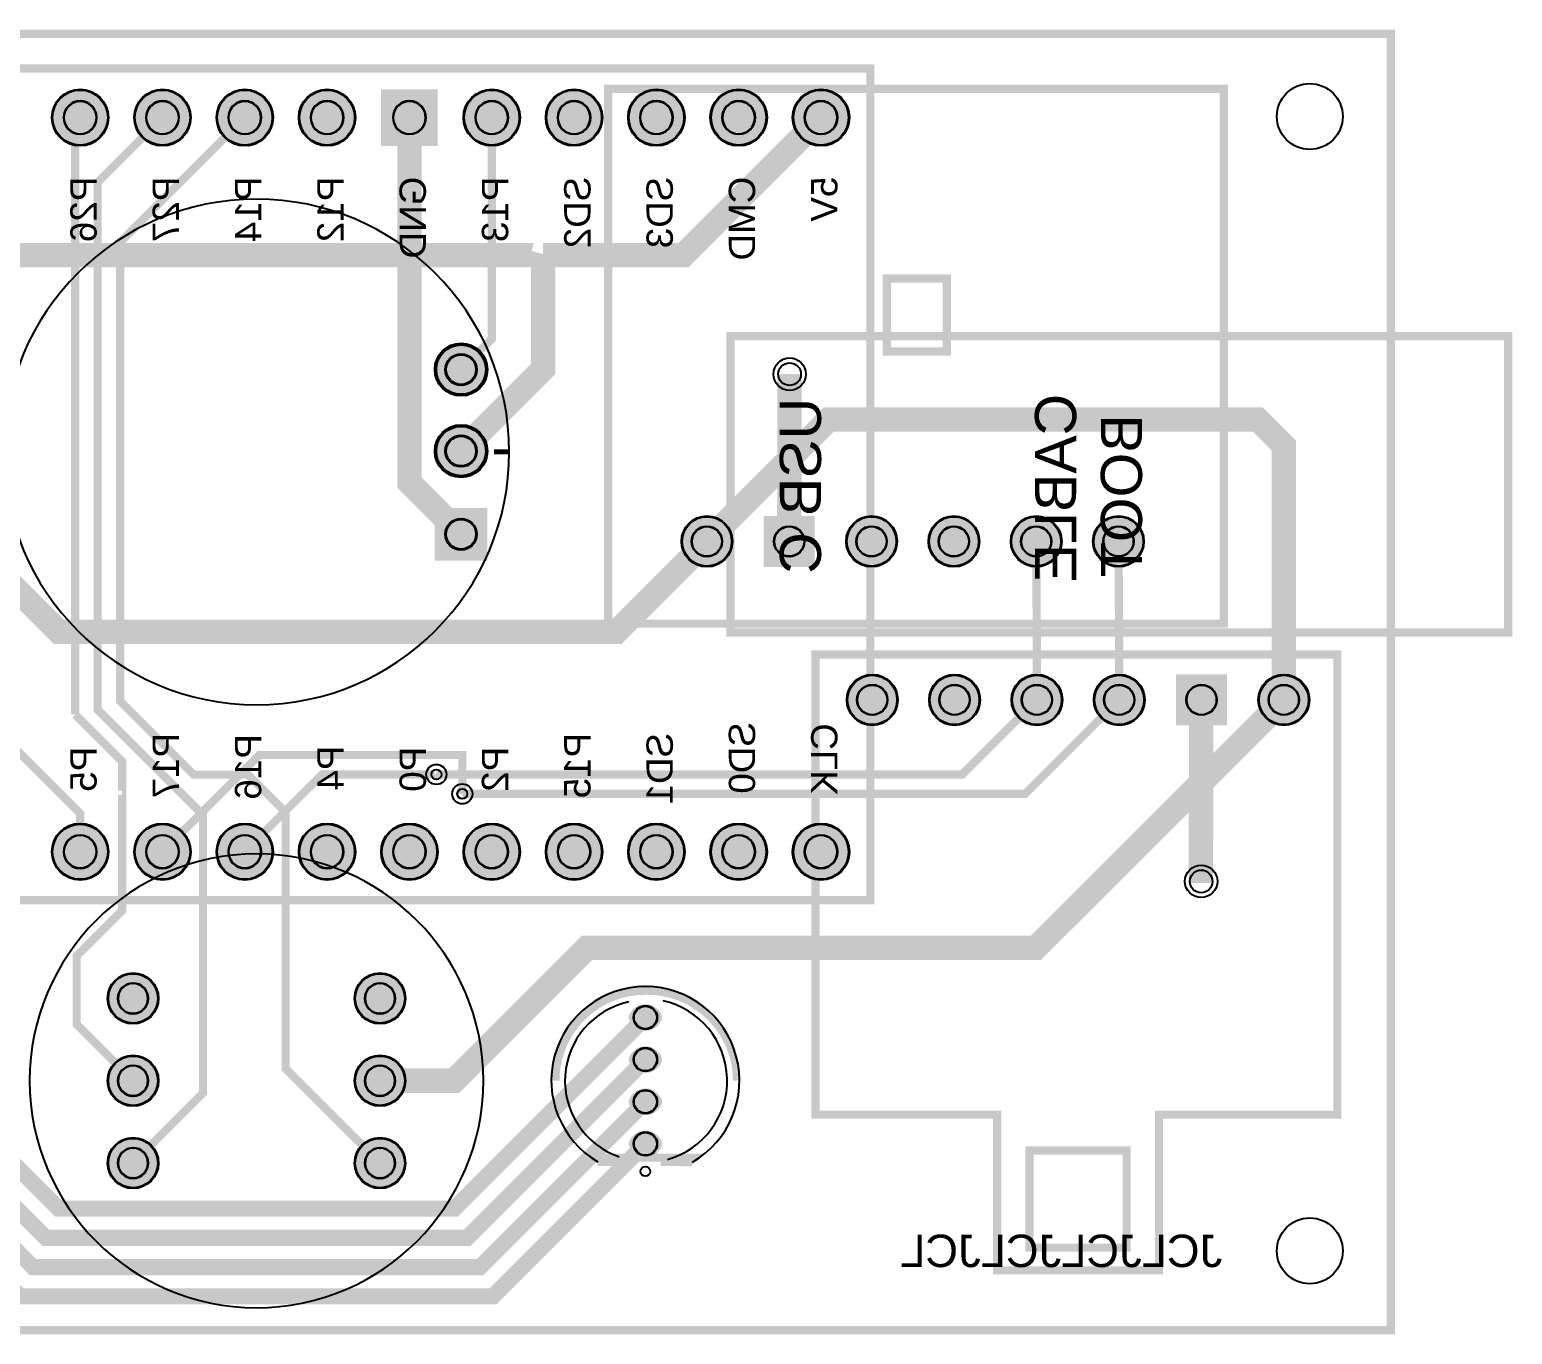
# Model space of a CAD drawing. Header units: millimetres. Extents: x -0.1 to 73.8, y -0.1 to 40.1.
# Drawn here: x 28 to 73.75, y -0.13 to 40.13 of the extents above; entities that cross this region are included whole.
import ezdxf

# ---------------------------------------------------------------- set-up
doc = ezdxf.new("R2010")
doc.units = ezdxf.units.MM
for name, color, linetype, true_color in [('BoardOutLine', 7, 'Continuous', 0xff00ff), ('BottomLayer', 7, 'Continuous', 0x0000ff), ('BottomSilkLayer', 7, 'Continuous', 0x66cc33), ('BottomSolderMaskLayer', 7, 'Continuous', 0xaa00ff), ('Document', 7, 'Continuous', 0xffffff), ('Hole', 7, 'Continuous', 0x222222), ('Multi-Layer', 7, 'Continuous', 0xc0c0c0), ('TopLayer', 7, 'Continuous', 0xff0000), ('TopSilkLayer', 7, 'Continuous', 0xffcc00), ('TopSolderMaskLayer', 7, 'Continuous', 0x800080)]:
    doc.layers.add(name, color=color, linetype=linetype, true_color=true_color)
doc.styles.get("Standard").update_dxf_attribs({"font": 'arial.ttf'})

msp = doc.modelspace()

# ---------------------------------------------------------------- hatches: boundary and pattern name
at = {"layer": 'BottomSolderMaskLayer'}
for points in [[(28.683, 37.416, 1), (30.434, 37.416, 1)], [(31.223, 37.416, 1), (32.974, 37.416, 1)], [(33.763, 37.416, 1), (35.514, 37.416, 1)], [(36.303, 37.416, 1), (38.054, 37.416, 1)], [(38.843, 36.54), (40.594, 36.54), (40.594, 38.291), (38.843, 38.291)], [(41.383, 37.416, 1), (43.134, 37.416, 1)], [(43.923, 37.416, 1), (45.674, 37.416, 1)], [(46.463, 37.416, 1), (48.213, 37.416, 1)], [(49.003, 37.416, 1), (50.753, 37.416, 1)], [(51.543, 37.416, 1), (53.293, 37.416, 1)], [(40.499, 29.64, 1), (42.125, 29.64, 1)], [(40.499, 27.125, 1), (42.125, 27.125, 1)], [(40.499, 23.747), (40.499, 25.373), (42.125, 25.373), (42.125, 23.747)], [(48.111, 24.34, 1), (49.686, 24.34, 1)], [(50.651, 23.553), (50.651, 25.127), (52.225, 25.127), (52.225, 23.553)], [(53.191, 24.34, 1), (54.766, 24.34, 1)], [(55.731, 24.34, 1), (57.306, 24.34, 1)], [(58.271, 24.34, 1), (59.846, 24.34, 1)], [(60.811, 24.34, 1), (62.386, 24.34, 1)], [(53.213, 19.45, 1), (54.787, 19.45, 1)], [(55.753, 19.45, 1), (57.327, 19.45, 1)], [(58.293, 19.45, 1), (59.867, 19.45, 1)], [(60.833, 19.45, 1), (62.407, 19.45, 1)], [(64.947, 18.663), (63.373, 18.663), (63.373, 20.237), (64.947, 20.237)], [(65.913, 19.45, 1), (67.487, 19.45, 1)], [(28.683, 14.765, 1), (30.434, 14.765, 1)], [(31.223, 14.765, 1), (32.974, 14.765, 1)], [(33.763, 14.765, 1), (35.514, 14.765, 1)], [(36.303, 14.765, 1), (38.054, 14.765, 1)], [(38.843, 14.765, 1), (40.594, 14.765, 1)], [(41.383, 14.765, 1), (43.134, 14.765, 1)], [(43.923, 14.765, 1), (45.674, 14.765, 1)], [(46.463, 14.765, 1), (48.213, 14.765, 1)], [(49.003, 14.765, 1), (50.753, 14.765, 1)], [(51.543, 14.765, 1), (53.293, 14.765, 1)], [(30.403, 10.24, 1), (31.977, 10.24, 1)], [(38.023, 10.24, 1), (39.597, 10.24, 1)], [(47.525, 9.65, -0.785398), (46.475, 9.65), (46.475, 9.65, -0.785398), (47.525, 9.65)], [(47.525, 8.35, -0.785398), (46.475, 8.35), (46.475, 8.35, -0.785398), (47.525, 8.35)], [(30.403, 7.7, 1), (31.977, 7.7, 1)], [(38.023, 7.7, 1), (39.597, 7.7, 1)], [(47.525, 7.05, -0.785398), (46.475, 7.05), (46.475, 7.05, -0.785398), (47.525, 7.05)], [(47.525, 5.75, -0.785398), (46.475, 5.75), (46.475, 5.75, -0.785398), (47.525, 5.75)], [(30.403, 5.16, 1), (31.977, 5.16, 1)], [(38.023, 5.16, 1), (39.597, 5.16, 1)]]:
    msp.add_hatch(color=256, dxfattribs=at).paths.add_polyline_path(points)
at = {"layer": 'Document'}
for points in [[(49.9, 7.7), (49.9, 7.75), (49.899, 7.827), (49.896, 7.904), (49.891, 7.981), (49.884, 8.058), (49.874, 8.135), (49.863, 8.211), (49.85, 8.287), (49.834, 8.363), (49.817, 8.438), (49.798, 8.513), (49.777, 8.587), (49.753, 8.661), (49.728, 8.734), (49.701, 8.806), (49.672, 8.878), (49.641, 8.948), (49.608, 9.018), (49.573, 9.087), (49.537, 9.155), (49.499, 9.222), (49.458, 9.288), (49.417, 9.353), (49.373, 9.417), (49.328, 9.479), (49.281, 9.541), (49.233, 9.601), (49.182, 9.66), (49.131, 9.717), (49.078, 9.773), (49.023, 9.828), (48.967, 9.881), (48.91, 9.932), (48.851, 9.983), (48.791, 10.031), (48.729, 10.078), (48.667, 10.123), (48.603, 10.167), (48.538, 10.208), (48.472, 10.248), (48.405, 10.287), (48.337, 10.323), (48.268, 10.358), (48.198, 10.391), (48.128, 10.422), (48.056, 10.451), (47.984, 10.478), (47.911, 10.503), (47.837, 10.527), (47.763, 10.548), (47.688, 10.567), (47.613, 10.584), (47.537, 10.6), (47.461, 10.613), (47.385, 10.624), (47.308, 10.634), (47.231, 10.641), (47.154, 10.646), (47.077, 10.649), (47, 10.65), (46.923, 10.649), (46.846, 10.646), (46.769, 10.641), (46.692, 10.634), (46.615, 10.624), (46.539, 10.613), (46.463, 10.6), (46.387, 10.584), (46.312, 10.567), (46.237, 10.548), (46.163, 10.527), (46.089, 10.503), (46.016, 10.478), (45.944, 10.451), (45.872, 10.422), (45.802, 10.391), (45.732, 10.358), (45.663, 10.323), (45.595, 10.287), (45.528, 10.248), (45.462, 10.208), (45.397, 10.167), (45.333, 10.123), (45.271, 10.078), (45.209, 10.031), (45.149, 9.983), (45.09, 9.932), (45.033, 9.881), (44.977, 9.828), (44.922, 9.773), (44.869, 9.717), (44.818, 9.66), (44.768, 9.601), (44.719, 9.541), (44.672, 9.479), (44.627, 9.417), (44.583, 9.353), (44.542, 9.288), (44.502, 9.222), (44.463, 9.155), (44.427, 9.087), (44.392, 9.018), (44.359, 8.948), (44.328, 8.878), (44.299, 8.806), (44.272, 8.734), (44.247, 8.661), (44.224, 8.587), (44.202, 8.513), (44.183, 8.438), (44.166, 8.363), (44.15, 8.287), (44.137, 8.211), (44.126, 8.135), (44.116, 8.058), (44.109, 7.981), (44.104, 7.904), (44.101, 7.827), (44.1, 7.75), (44.1, 7.7), (44.35, 7.7), (44.351, 7.774), (44.354, 7.849), (44.359, 7.923), (44.367, 7.997), (44.376, 8.07), (44.387, 8.144), (44.401, 8.217), (44.416, 8.29), (44.434, 8.362), (44.454, 8.434), (44.475, 8.505), (44.499, 8.575), (44.524, 8.645), (44.552, 8.714), (44.581, 8.782), (44.612, 8.85), (44.646, 8.916), (44.681, 8.982), (44.718, 9.046), (44.756, 9.11), (44.797, 9.172), (44.839, 9.233), (44.883, 9.293), (44.928, 9.352), (44.975, 9.41), (45.024, 9.466), (45.074, 9.521), (45.126, 9.574), (45.179, 9.626), (45.234, 9.676), (45.29, 9.725), (45.348, 9.772), (45.407, 9.817), (45.467, 9.861), (45.528, 9.903), (45.59, 9.944), (45.654, 9.982), (45.718, 10.019), (45.784, 10.054), (45.85, 10.088), (45.918, 10.119), (45.986, 10.148), (46.055, 10.176), (46.125, 10.201), (46.195, 10.225), (46.266, 10.246), (46.338, 10.266), (46.41, 10.284), (46.483, 10.299), (46.556, 10.313), (46.63, 10.324), (46.703, 10.333), (46.777, 10.341), (46.851, 10.346), (46.926, 10.349), (47, 10.35), (47, 10.35), (47.05, 10.35), (47.124, 10.349), (47.199, 10.346), (47.273, 10.341), (47.347, 10.333), (47.42, 10.324), (47.494, 10.313), (47.567, 10.299), (47.64, 10.284), (47.712, 10.266), (47.784, 10.246), (47.855, 10.225), (47.925, 10.201), (47.995, 10.176), (48.064, 10.148), (48.132, 10.119), (48.2, 10.088), (48.266, 10.054), (48.332, 10.019), (48.396, 9.982), (48.46, 9.944), (48.522, 9.903), (48.584, 9.861), (48.644, 9.817), (48.702, 9.772), (48.76, 9.725), (48.816, 9.676), (48.871, 9.626), (48.924, 9.574), (48.976, 9.521), (49.026, 9.466), (49.075, 9.41), (49.122, 9.352), (49.167, 9.293), (49.211, 9.233), (49.253, 9.172), (49.294, 9.11), (49.333, 9.046), (49.369, 8.982), (49.404, 8.916), (49.438, 8.85), (49.469, 8.782), (49.498, 8.714), (49.526, 8.645), (49.551, 8.575), (49.575, 8.505), (49.596, 8.434), (49.616, 8.362), (49.634, 8.29), (49.649, 8.217), (49.663, 8.144), (49.674, 8.07), (49.683, 7.997), (49.691, 7.923), (49.696, 7.849), (49.699, 7.774), (49.7, 7.7)], [(48.45, 5.2), (45.55, 5.2), (45.2, 5.45), (48.85, 5.45)]]:
    msp.add_hatch(color=256, dxfattribs=at).paths.add_polyline_path(points)
at = {"layer": 'Multi-Layer'}
for points in [[(28.708, 37.416, 1), (30.408, 37.416, 1)], [(31.248, 37.416, 1), (32.948, 37.416, 1)], [(33.788, 37.416, 1), (35.488, 37.416, 1)], [(36.328, 37.416, 1), (38.028, 37.416, 1)], [(38.868, 36.565), (40.568, 36.565), (40.568, 38.265), (38.868, 38.265)], [(41.408, 37.416, 1), (43.108, 37.416, 1)], [(43.948, 37.416, 1), (45.648, 37.416, 1)], [(46.488, 37.416, 1), (48.188, 37.416, 1)], [(49.028, 37.416, 1), (50.728, 37.416, 1)], [(51.568, 37.416, 1), (53.268, 37.416, 1)], [(40.55, 29.64, 1), (42.074, 29.64, 1)], [(40.55, 27.125, 1), (42.074, 27.125, 1)], [(40.55, 23.798), (40.55, 25.322), (42.074, 25.322), (42.074, 23.798)], [(48.136, 24.34, 1), (49.66, 24.34, 1)], [(50.676, 23.578), (50.676, 25.102), (52.2, 25.102), (52.2, 23.578)], [(53.216, 24.34, 1), (54.74, 24.34, 1)], [(55.756, 24.34, 1), (57.28, 24.34, 1)], [(58.296, 24.34, 1), (59.82, 24.34, 1)], [(60.836, 24.34, 1), (62.36, 24.34, 1)], [(53.238, 19.45, 1), (54.762, 19.45, 1)], [(55.778, 19.45, 1), (57.302, 19.45, 1)], [(58.318, 19.45, 1), (59.842, 19.45, 1)], [(60.858, 19.45, 1), (62.382, 19.45, 1)], [(64.922, 18.688), (63.398, 18.688), (63.398, 20.212), (64.922, 20.212)], [(65.938, 19.45, 1), (67.462, 19.45, 1)], [(28.708, 14.765, 1), (30.408, 14.765, 1)], [(31.248, 14.765, 1), (32.948, 14.765, 1)], [(33.788, 14.765, 1), (35.488, 14.765, 1)], [(36.328, 14.765, 1), (38.028, 14.765, 1)], [(38.868, 14.765, 1), (40.568, 14.765, 1)], [(41.408, 14.765, 1), (43.108, 14.765, 1)], [(43.948, 14.765, 1), (45.648, 14.765, 1)], [(46.488, 14.765, 1), (48.188, 14.765, 1)], [(49.028, 14.765, 1), (50.728, 14.765, 1)], [(51.568, 14.765, 1), (53.268, 14.765, 1)], [(30.428, 10.24, 1), (31.952, 10.24, 1)], [(38.048, 10.24, 1), (39.572, 10.24, 1)], [(47.5, 9.65, -0.785398), (46.5, 9.65), (46.5, 9.65, -0.785398), (47.5, 9.65)], [(47.5, 8.35, -0.785398), (46.5, 8.35), (46.5, 8.35, -0.785398), (47.5, 8.35)], [(30.428, 7.7, 1), (31.952, 7.7, 1)], [(38.048, 7.7, 1), (39.572, 7.7, 1)], [(47.5, 7.05, -0.785398), (46.5, 7.05), (46.5, 7.05, -0.785398), (47.5, 7.05)], [(47.5, 5.75, -0.785398), (46.5, 5.75), (46.5, 5.75, -0.785398), (47.5, 5.75)], [(30.428, 5.16, 1), (31.952, 5.16, 1)], [(38.048, 5.16, 1), (39.572, 5.16, 1)]]:
    msp.add_hatch(color=256, dxfattribs=at).paths.add_polyline_path(points)
at = {"layer": 'TopSolderMaskLayer'}
for points in [[(28.683, 37.416, 1), (30.434, 37.416, 1)], [(31.223, 37.416, 1), (32.974, 37.416, 1)], [(33.763, 37.416, 1), (35.514, 37.416, 1)], [(36.303, 37.416, 1), (38.054, 37.416, 1)], [(38.843, 36.54), (40.594, 36.54), (40.594, 38.291), (38.843, 38.291)], [(41.383, 37.416, 1), (43.134, 37.416, 1)], [(43.923, 37.416, 1), (45.674, 37.416, 1)], [(46.463, 37.416, 1), (48.213, 37.416, 1)], [(49.003, 37.416, 1), (50.753, 37.416, 1)], [(51.543, 37.416, 1), (53.293, 37.416, 1)], [(40.499, 29.64, 1), (42.125, 29.64, 1)], [(40.499, 27.125, 1), (42.125, 27.125, 1)], [(40.499, 23.747), (40.499, 25.373), (42.125, 25.373), (42.125, 23.747)], [(48.111, 24.34, 1), (49.686, 24.34, 1)], [(50.651, 23.553), (50.651, 25.127), (52.225, 25.127), (52.225, 23.553)], [(53.191, 24.34, 1), (54.766, 24.34, 1)], [(55.731, 24.34, 1), (57.306, 24.34, 1)], [(58.271, 24.34, 1), (59.846, 24.34, 1)], [(60.811, 24.34, 1), (62.386, 24.34, 1)], [(53.213, 19.45, 1), (54.787, 19.45, 1)], [(55.753, 19.45, 1), (57.327, 19.45, 1)], [(58.293, 19.45, 1), (59.867, 19.45, 1)], [(60.833, 19.45, 1), (62.407, 19.45, 1)], [(64.947, 18.663), (63.373, 18.663), (63.373, 20.237), (64.947, 20.237)], [(65.913, 19.45, 1), (67.487, 19.45, 1)], [(28.683, 14.765, 1), (30.434, 14.765, 1)], [(31.223, 14.765, 1), (32.974, 14.765, 1)], [(33.763, 14.765, 1), (35.514, 14.765, 1)], [(36.303, 14.765, 1), (38.054, 14.765, 1)], [(38.843, 14.765, 1), (40.594, 14.765, 1)], [(41.383, 14.765, 1), (43.134, 14.765, 1)], [(43.923, 14.765, 1), (45.674, 14.765, 1)], [(46.463, 14.765, 1), (48.213, 14.765, 1)], [(49.003, 14.765, 1), (50.753, 14.765, 1)], [(51.543, 14.765, 1), (53.293, 14.765, 1)], [(30.403, 10.24, 1), (31.977, 10.24, 1)], [(38.023, 10.24, 1), (39.597, 10.24, 1)], [(47.525, 9.65, -0.785398), (46.475, 9.65), (46.475, 9.65, -0.785398), (47.525, 9.65)], [(47.525, 8.35, -0.785398), (46.475, 8.35), (46.475, 8.35, -0.785398), (47.525, 8.35)], [(30.403, 7.7, 1), (31.977, 7.7, 1)], [(38.023, 7.7, 1), (39.597, 7.7, 1)], [(47.525, 7.05, -0.785398), (46.475, 7.05), (46.475, 7.05, -0.785398), (47.525, 7.05)], [(47.525, 5.75, -0.785398), (46.475, 5.75), (46.475, 5.75, -0.785398), (47.525, 5.75)], [(30.403, 5.16, 1), (31.977, 5.16, 1)], [(38.023, 5.16, 1), (39.597, 5.16, 1)]]:
    msp.add_hatch(color=256, dxfattribs=at).paths.add_polyline_path(points)

# ---------------------------------------------------------------- linework, layer by layer
at = {"layer": 'BoardOutLine', "const_width": 0.254}
msp.add_lwpolyline([(0, 40.002), (0, 39.501), (0, 40.002), (70, 40.002), (70, 0.002), (0, 0.002), (0, 39.9)], dxfattribs=at)
at = {"layer": 'BottomLayer'}
for points, const_width in [([(48.898, 24.341), (46.109, 21.549), (28.9, 21.549), (20.569, 29.881), (5.87, 29.881), (4.849, 30.899), (4.849, 35.568), (6.698, 37.414)], 0.75), ([(52.418, 37.415), (48.178, 33.175), (43.843, 33.175)], 0.75), ([(18.529, 33.175), (43.843, 33.175), (43.85, 33.2)], 0.75), ([(41.312, 27.125), (43.849, 29.663), (43.849, 33.176)], 0.75), ([(48.898, 24.341), (52.659, 28.1), (65.9, 28.1), (66.701, 27.3), (66.701, 19.449)], 0.75), ([(66.701, 19.449), (59.05, 11.801), (45.199, 11.801), (41.1, 7.701), (38.811, 7.701)], 0.754), ([(32.098, 14.765), (35.083, 17.75), (41.35, 17.75), (41.35, 16.55)], 0.254), ([(40.55, 17.15), (40.549, 17.149), (37.022, 17.149), (34.638, 14.765)], 0.254)]:
    msp.add_lwpolyline(points, dxfattribs=dict(at, const_width=const_width))
at = {"layer": 'BottomSilkLayer', "const_width": 0.254}
for points in [[(5.174, 13.527), (5.174, 13.273), (53.942, 13.273), (53.942, 38.927), (5.174, 38.927), (5.174, 13.527)], [(49.624, 30.672), (49.624, 21.528), (73.624, 21.528), (73.624, 30.672), (49.624, 30.672)]]:
    msp.add_lwpolyline(points, close=True, dxfattribs=at)
at = {"layer": 'BottomSolderMaskLayer'}
for points in [[(29.558, 37.93), (29.558, 37.93)], [(32.098, 37.93), (32.098, 37.93)], [(34.638, 37.93), (34.638, 37.93)], [(37.178, 37.93), (37.178, 37.93)], [(39.718, 37.93), (39.718, 37.93)], [(42.258, 37.93), (42.258, 37.93)], [(44.798, 37.93), (44.798, 37.93)], [(47.338, 37.93), (47.338, 37.93)], [(49.878, 37.93), (49.878, 37.93)], [(52.418, 37.93), (52.418, 37.93)], [(29.558, 36.901), (29.558, 36.901)], [(32.098, 36.901), (32.098, 36.901)], [(34.638, 36.901), (34.638, 36.901)], [(37.178, 36.901), (37.178, 36.901)], [(39.718, 36.901), (39.718, 36.901)], [(42.258, 36.901), (42.258, 36.901)], [(44.798, 36.901), (44.798, 36.901)], [(47.338, 36.901), (47.338, 36.901)], [(49.878, 36.901), (49.878, 36.901)], [(52.418, 36.901), (52.418, 36.901)], [(29.558, 15.28), (29.558, 15.28)], [(32.098, 15.28), (32.098, 15.28)], [(34.638, 15.28), (34.638, 15.28)], [(37.178, 15.28), (37.178, 15.28)], [(39.718, 15.28), (39.718, 15.28)], [(42.258, 15.28), (42.258, 15.28)], [(44.798, 15.28), (44.798, 15.28)], [(47.338, 15.28), (47.338, 15.28)], [(49.878, 15.28), (49.878, 15.28)], [(52.418, 15.28), (52.418, 15.28)], [(29.558, 14.25), (29.558, 14.25)], [(32.098, 14.25), (32.098, 14.25)], [(34.638, 14.25), (34.638, 14.25)], [(37.178, 14.25), (37.178, 14.25)], [(39.718, 14.25), (39.718, 14.25)], [(42.258, 14.25), (42.258, 14.25)], [(44.798, 14.25), (44.798, 14.25)], [(47.338, 14.25), (47.338, 14.25)], [(49.878, 14.25), (49.878, 14.25)], [(52.418, 14.25), (52.418, 14.25)], [(31.193, 10.712), (31.187, 10.712)], [(38.813, 10.712), (38.807, 10.712)], [(31.193, 9.768), (31.187, 9.768)], [(38.813, 9.768), (38.807, 9.768)], [(31.193, 8.172), (31.187, 8.172)], [(38.813, 8.172), (38.807, 8.172)], [(31.193, 7.228), (31.187, 7.228)], [(38.813, 7.228), (38.807, 7.228)], [(31.193, 5.632), (31.187, 5.632)], [(38.813, 5.632), (38.807, 5.632)], [(31.193, 4.688), (31.187, 4.688)], [(38.813, 4.688), (38.807, 4.688)]]:
    msp.add_lwpolyline(points, close=True, dxfattribs=at)
for centre, radius in [((29.558, 37.416), 0.875), ((32.098, 37.416), 0.875), ((34.638, 37.416), 0.875), ((37.178, 37.416), 0.875), ((42.258, 37.416), 0.875), ((44.798, 37.416), 0.875), ((47.338, 37.416), 0.875), ((49.878, 37.416), 0.875), ((52.418, 37.416), 0.875), ((41.312, 29.64), 0.813), ((41.312, 29.64), 0.488), ((41.312, 27.125), 0.813), ((41.312, 27.125), 0.488), ((41.312, 24.56), 0.488), ((48.898, 24.34), 0.787), ((48.898, 24.34), 0.472), ((51.438, 24.34), 0.472), ((53.978, 24.34), 0.787), ((53.978, 24.34), 0.472), ((56.518, 24.34), 0.787), ((56.518, 24.34), 0.472), ((59.058, 24.34), 0.787), ((59.058, 24.34), 0.472), ((61.598, 24.34), 0.787), ((61.598, 24.34), 0.472), ((54, 19.45), 0.787), ((56.54, 19.45), 0.787), ((59.08, 19.45), 0.787), ((61.62, 19.45), 0.787), ((66.7, 19.45), 0.787), ((54, 19.45), 0.472), ((56.54, 19.45), 0.472), ((59.08, 19.45), 0.472), ((61.62, 19.45), 0.472), ((64.16, 19.45), 0.472), ((66.7, 19.45), 0.472), ((29.558, 14.765), 0.875), ((32.098, 14.765), 0.875), ((34.638, 14.765), 0.875), ((37.178, 14.765), 0.875), ((39.718, 14.765), 0.875), ((42.258, 14.765), 0.875), ((44.798, 14.765), 0.875), ((47.338, 14.765), 0.875), ((49.878, 14.765), 0.875), ((52.418, 14.765), 0.875), ((31.19, 10.24), 0.787), ((38.81, 10.24), 0.787), ((47, 9.65), 0.368), ((47, 8.35), 0.368), ((31.19, 7.7), 0.787), ((38.81, 7.7), 0.787), ((47, 7.05), 0.368), ((47, 5.75), 0.368), ((31.19, 5.16), 0.787), ((38.81, 5.16), 0.787)]:
    msp.add_circle(centre, radius, dxfattribs=at)
for centre, radius, start, end in [((29.558, 37.415), 0.515, 450, 270), ((29.558, 37.415), 0.515, 270, 450), ((32.098, 37.415), 0.515, 450, 270), ((32.098, 37.415), 0.515, 270, 450), ((34.638, 37.415), 0.515, 450, 270), ((34.638, 37.415), 0.515, 270, 450), ((37.178, 37.415), 0.515, 450, 270), ((37.178, 37.415), 0.515, 270, 450), ((39.718, 37.415), 0.515, 450, 270), ((39.718, 37.415), 0.515, 270, 450), ((42.258, 37.415), 0.515, 450, 270), ((42.258, 37.415), 0.515, 270, 450), ((44.798, 37.415), 0.515, 450, 270), ((44.798, 37.415), 0.515, 270, 450), ((47.338, 37.415), 0.515, 450, 270), ((47.338, 37.415), 0.515, 270, 450), ((49.878, 37.415), 0.515, 450, 270), ((49.878, 37.415), 0.515, 270, 450), ((52.418, 37.415), 0.515, 450, 270), ((52.418, 37.415), 0.515, 270, 450), ((29.558, 14.765), 0.515, 450, 270), ((29.558, 14.765), 0.515, 270, 450), ((32.098, 14.765), 0.515, 450, 270), ((32.098, 14.765), 0.515, 270, 450), ((34.638, 14.765), 0.515, 450, 270), ((34.638, 14.765), 0.515, 270, 450), ((37.178, 14.765), 0.515, 450, 270), ((37.178, 14.765), 0.515, 270, 450), ((39.718, 14.765), 0.515, 450, 270), ((39.718, 14.765), 0.515, 270, 450), ((42.258, 14.765), 0.515, 450, 270), ((42.258, 14.765), 0.515, 270, 450), ((44.798, 14.765), 0.515, 450, 270), ((44.798, 14.765), 0.515, 270, 450), ((47.338, 14.765), 0.515, 450, 270), ((47.338, 14.765), 0.515, 270, 450), ((49.878, 14.765), 0.515, 450, 270), ((49.878, 14.765), 0.515, 270, 450), ((52.418, 14.765), 0.515, 450, 270), ((52.418, 14.765), 0.515, 270, 450), ((31.187, 10.24), 0.472, 90, 270), ((31.193, 10.24), 0.472, 270, 90), ((38.807, 10.24), 0.472, 90, 270), ((38.813, 10.24), 0.472, 270, 90), ((31.187, 7.7), 0.472, 90, 270), ((31.193, 7.7), 0.472, 270, 90), ((38.807, 7.7), 0.472, 90, 270), ((38.813, 7.7), 0.472, 270, 90), ((31.187, 5.16), 0.472, 90, 270), ((31.193, 5.16), 0.472, 270, 90), ((38.807, 5.16), 0.472, 90, 270), ((38.813, 5.16), 0.472, 270, 90)]:
    msp.add_arc(centre, radius, start, end, dxfattribs=at)
at = {"layer": 'Document'}
msp.add_circle((47, 4.9), 0.15, dxfattribs=at)
at = {"layer": 'Hole'}
for centre, radius in [((51.45, 29.5), 0.35), ((40.55, 17.15), 0.155), ((41.35, 16.55), 0.155), ((64.15, 13.85), 0.35)]:
    msp.add_circle(centre, radius, dxfattribs=at)
at = {"layer": 'Multi-Layer'}
for points in [[(29.558, 37.915), (29.558, 37.915)], [(32.098, 37.915), (32.098, 37.915)], [(34.638, 37.915), (34.638, 37.915)], [(37.178, 37.915), (37.178, 37.915)], [(39.718, 37.915), (39.718, 37.915)], [(42.258, 37.915), (42.258, 37.915)], [(44.798, 37.915), (44.798, 37.915)], [(47.338, 37.915), (47.338, 37.915)], [(49.878, 37.915), (49.878, 37.915)], [(52.418, 37.915), (52.418, 37.915)], [(29.558, 36.916), (29.558, 36.916)], [(32.098, 36.916), (32.098, 36.916)], [(34.638, 36.916), (34.638, 36.916)], [(37.178, 36.916), (37.178, 36.916)], [(39.718, 36.916), (39.718, 36.916)], [(42.258, 36.916), (42.258, 36.916)], [(44.798, 36.916), (44.798, 36.916)], [(47.338, 36.916), (47.338, 36.916)], [(49.878, 36.916), (49.878, 36.916)], [(52.418, 36.916), (52.418, 36.916)], [(29.558, 15.265), (29.558, 15.265)], [(32.098, 15.265), (32.098, 15.265)], [(34.638, 15.265), (34.638, 15.265)], [(37.178, 15.265), (37.178, 15.265)], [(39.718, 15.265), (39.718, 15.265)], [(42.258, 15.265), (42.258, 15.265)], [(44.798, 15.265), (44.798, 15.265)], [(47.338, 15.265), (47.338, 15.265)], [(49.878, 15.265), (49.878, 15.265)], [(52.418, 15.265), (52.418, 15.265)], [(29.558, 14.265), (29.558, 14.265)], [(32.098, 14.265), (32.098, 14.265)], [(34.638, 14.265), (34.638, 14.265)], [(37.178, 14.265), (37.178, 14.265)], [(39.718, 14.265), (39.718, 14.265)], [(42.258, 14.265), (42.258, 14.265)], [(44.798, 14.265), (44.798, 14.265)], [(47.338, 14.265), (47.338, 14.265)], [(49.878, 14.265), (49.878, 14.265)], [(52.418, 14.265), (52.418, 14.265)], [(31.193, 10.697), (31.187, 10.697)], [(38.813, 10.697), (38.807, 10.697)], [(31.193, 9.783), (31.187, 9.783)], [(38.813, 9.783), (38.807, 9.783)], [(31.193, 8.157), (31.187, 8.157)], [(38.813, 8.157), (38.807, 8.157)], [(31.193, 7.243), (31.187, 7.243)], [(38.813, 7.243), (38.807, 7.243)], [(31.193, 5.617), (31.187, 5.617)], [(38.813, 5.617), (38.807, 5.617)], [(31.193, 4.703), (31.187, 4.703)], [(38.813, 4.703), (38.807, 4.703)]]:
    msp.add_lwpolyline(points, close=True, dxfattribs=at)
for centre, radius in [((67.5, 37.45), 1.016), ((29.558, 37.416), 0.85), ((32.098, 37.416), 0.85), ((34.638, 37.416), 0.85), ((37.178, 37.416), 0.85), ((42.258, 37.416), 0.85), ((44.798, 37.416), 0.85), ((47.338, 37.416), 0.85), ((49.878, 37.416), 0.85), ((52.418, 37.416), 0.85), ((41.312, 29.64), 0.762), ((41.312, 29.64), 0.457), ((51.45, 29.5), 0.5), ((41.312, 27.125), 0.762), ((41.312, 27.125), 0.457), ((41.312, 24.56), 0.457), ((48.898, 24.34), 0.762), ((48.898, 24.34), 0.457), ((51.438, 24.34), 0.457), ((53.978, 24.34), 0.762), ((53.978, 24.34), 0.457), ((56.518, 24.34), 0.762), ((56.518, 24.34), 0.457), ((59.058, 24.34), 0.762), ((59.058, 24.34), 0.457), ((61.598, 24.34), 0.762), ((61.598, 24.34), 0.457), ((54, 19.45), 0.762), ((56.54, 19.45), 0.762), ((59.08, 19.45), 0.762), ((61.62, 19.45), 0.762), ((66.7, 19.45), 0.762), ((54, 19.45), 0.457), ((56.54, 19.45), 0.457), ((59.08, 19.45), 0.457), ((61.62, 19.45), 0.457), ((64.16, 19.45), 0.457), ((66.7, 19.45), 0.457), ((40.55, 17.15), 0.31), ((41.35, 16.55), 0.31), ((29.558, 14.765), 0.85), ((32.098, 14.765), 0.85), ((34.638, 14.765), 0.85), ((37.178, 14.765), 0.85), ((39.718, 14.765), 0.85), ((42.258, 14.765), 0.85), ((44.798, 14.765), 0.85), ((47.338, 14.765), 0.85), ((49.878, 14.765), 0.85), ((52.418, 14.765), 0.85), ((64.15, 13.85), 0.5), ((31.19, 10.24), 0.762), ((38.81, 10.24), 0.762), ((47, 9.65), 0.35), ((47, 8.35), 0.35), ((31.19, 7.7), 0.762), ((38.81, 7.7), 0.762), ((47, 7.05), 0.35), ((47, 5.75), 0.35), ((31.19, 5.16), 0.762), ((38.81, 5.16), 0.762), ((67.5, 2.45), 1.016)]:
    msp.add_circle(centre, radius, dxfattribs=at)
for centre, radius, start, end in [((29.558, 37.415), 0.5, 450, 270), ((29.558, 37.415), 0.5, 270, 450), ((32.098, 37.415), 0.5, 450, 270), ((32.098, 37.415), 0.5, 270, 450), ((34.638, 37.415), 0.5, 450, 270), ((34.638, 37.415), 0.5, 270, 450), ((37.178, 37.415), 0.5, 450, 270), ((37.178, 37.415), 0.5, 270, 450), ((39.718, 37.415), 0.5, 450, 270), ((39.718, 37.415), 0.5, 270, 450), ((42.258, 37.415), 0.5, 450, 270), ((42.258, 37.415), 0.5, 270, 450), ((44.798, 37.415), 0.5, 450, 270), ((44.798, 37.415), 0.5, 270, 450), ((47.338, 37.415), 0.5, 450, 270), ((47.338, 37.415), 0.5, 270, 450), ((49.878, 37.415), 0.5, 450, 270), ((49.878, 37.415), 0.5, 270, 450), ((52.418, 37.415), 0.5, 450, 270), ((52.418, 37.415), 0.5, 270, 450), ((29.558, 14.765), 0.5, 450, 270), ((29.558, 14.765), 0.5, 270, 450), ((32.098, 14.765), 0.5, 450, 270), ((32.098, 14.765), 0.5, 270, 450), ((34.638, 14.765), 0.5, 450, 270), ((34.638, 14.765), 0.5, 270, 450), ((37.178, 14.765), 0.5, 450, 270), ((37.178, 14.765), 0.5, 270, 450), ((39.718, 14.765), 0.5, 450, 270), ((39.718, 14.765), 0.5, 270, 450), ((42.258, 14.765), 0.5, 450, 270), ((42.258, 14.765), 0.5, 270, 450), ((44.798, 14.765), 0.5, 450, 270), ((44.798, 14.765), 0.5, 270, 450), ((47.338, 14.765), 0.5, 450, 270), ((47.338, 14.765), 0.5, 270, 450), ((49.878, 14.765), 0.5, 450, 270), ((49.878, 14.765), 0.5, 270, 450), ((52.418, 14.765), 0.5, 450, 270), ((52.418, 14.765), 0.5, 270, 450), ((31.187, 10.24), 0.457, 90, 270), ((31.193, 10.24), 0.457, 270, 90), ((38.807, 10.24), 0.457, 90, 270), ((38.813, 10.24), 0.457, 270, 90), ((31.187, 7.7), 0.457, 90, 270), ((31.193, 7.7), 0.457, 270, 90), ((38.807, 7.7), 0.457, 90, 270), ((38.813, 7.7), 0.457, 270, 90), ((31.187, 5.16), 0.457, 90, 270), ((31.193, 5.16), 0.457, 270, 90), ((38.807, 5.16), 0.457, 90, 270), ((38.813, 5.16), 0.457, 270, 90)]:
    msp.add_arc(centre, radius, start, end, dxfattribs=at)
at = {"layer": 'TopLayer'}
for points, const_width in [([(29.558, 37.414), (29.401, 37.414), (29.401, 18.999)], 0.254), ([(32.098, 37.416), (30.099, 35.416), (30.099, 21.4), (30.1, 21.4)], 0.254), ([(34.638, 37.416), (30.792, 33.57), (30.792, 32.294)], 0.254), ([(39.718, 37.416), (39.718, 26.154), (41.312, 24.56)], 0.75), ([(41.312, 29.64), (42.258, 30.586), (42.258, 37.416)], 0.254), ([(29.558, 14.765), (29.558, 15.941), (13.449, 32.05), (13.449, 33.175)], 0.254), ([(38.809, 5.159), (35.9, 8.07), (35.9, 15.982), (34.742, 17.142), (33.058, 17.142), (30.792, 19.408), (30.792, 32.294)], 0.254), ([(51.438, 24.34), (51.45, 29.5)], 0.75), ([(59.058, 24.34), (59.08, 21), (59.08, 19.45)], 0.254), ([(61.598, 24.34), (61.598, 24.34), (61.62, 21), (61.62, 19.45)], 0.254), ([(31.189, 5.159), (33.35, 7.32), (33.35, 15.9), (30.099, 19.152), (30.099, 21.4)], 0.254), ([(64.15, 19.45), (64.14, 13.798)], 0.754), ([(59.081, 19.449), (56.779, 17.15), (40.551, 17.15)], 0.254), ([(41.351, 16.551), (58.72, 16.551), (61.621, 19.449)], 0.254), ([(29.408, 18.999), (30.851, 17.557), (30.851, 16.65), (30.851, 16.65)], 0.254), ([(29.449, 9.901), (29.449, 11.549), (30.851, 12.946), (30.851, 16.65), (30.85, 16.65)], 0.254), ([(47, 9.649), (41.102, 3.752), (28.898, 3.752), (23, 9.649)], 0.5), ([(31.189, 7.699), (29.449, 9.441), (29.449, 9.901)], 0.254), ([(47, 8.349), (41.501, 2.85), (28.501, 2.85), (23, 8.349)], 0.5), ([(47, 7.05), (41.9, 1.95), (28.1, 1.95), (23, 7.05)], 0.5), ([(23, 5.751), (27.699, 1.049), (42.301, 1.049), (47, 5.751)], 0.5)]:
    msp.add_lwpolyline(points, dxfattribs=dict(at, const_width=const_width))
at = {"layer": 'TopSilkLayer', "const_width": 0.254}
for points in [[(45.85, 21.8), (45.85, 38.3), (64.85, 38.3), (64.85, 21.8), (45.85, 21.8)], [(54.45, 30.2), (54.45, 32.45), (56.3, 32.45), (56.3, 30.2), (54.45, 30.2)], [(68.351, 20.85), (52.25, 20.85), (52.25, 6.651), (57.851, 6.651), (57.851, 1.85), (62.849, 1.85), (62.849, 6.651), (68.351, 6.651), (68.351, 20.85), (68.351, 20.85)], [(61.85, 2.55), (58.85, 2.55), (58.85, 5.55), (61.85, 5.55), (61.85, 2.55)]]:
    msp.add_lwpolyline(points, close=True, dxfattribs=at)
at = {"layer": 'TopSilkLayer'}
for points, const_width in [([(42.823, 27.1), (42.323, 27.1)], 0.153), ([(46.524, 5.196), (45.529, 5.2)], 0.254), ([(48.45, 5.189), (47.472, 5.193)], 0.254)]:
    msp.add_lwpolyline(points, dxfattribs=dict(at, const_width=const_width))
for centre, radius, start, end in [((34.999, 27.1), 7.8, 0, 180), ((35, 27.1), 7.8, 180, 360), ((35, 7.696), 7, 0.03, 359.97), ((46.999, 7.703), 2.903, 299.9882, 239.5733), ((47, 7.7), 2.483, 101.8521, 250.9294), ((47, 7.7), 2.523, 285.6327, 77.5713)]:
    msp.add_arc(centre, radius, start, end, dxfattribs=at)
at = {"layer": 'TopSolderMaskLayer'}
for points in [[(29.558, 37.93), (29.558, 37.93)], [(32.098, 37.93), (32.098, 37.93)], [(34.638, 37.93), (34.638, 37.93)], [(37.178, 37.93), (37.178, 37.93)], [(39.718, 37.93), (39.718, 37.93)], [(42.258, 37.93), (42.258, 37.93)], [(44.798, 37.93), (44.798, 37.93)], [(47.338, 37.93), (47.338, 37.93)], [(49.878, 37.93), (49.878, 37.93)], [(52.418, 37.93), (52.418, 37.93)], [(29.558, 36.901), (29.558, 36.901)], [(32.098, 36.901), (32.098, 36.901)], [(34.638, 36.901), (34.638, 36.901)], [(37.178, 36.901), (37.178, 36.901)], [(39.718, 36.901), (39.718, 36.901)], [(42.258, 36.901), (42.258, 36.901)], [(44.798, 36.901), (44.798, 36.901)], [(47.338, 36.901), (47.338, 36.901)], [(49.878, 36.901), (49.878, 36.901)], [(52.418, 36.901), (52.418, 36.901)], [(29.558, 15.28), (29.558, 15.28)], [(32.098, 15.28), (32.098, 15.28)], [(34.638, 15.28), (34.638, 15.28)], [(37.178, 15.28), (37.178, 15.28)], [(39.718, 15.28), (39.718, 15.28)], [(42.258, 15.28), (42.258, 15.28)], [(44.798, 15.28), (44.798, 15.28)], [(47.338, 15.28), (47.338, 15.28)], [(49.878, 15.28), (49.878, 15.28)], [(52.418, 15.28), (52.418, 15.28)], [(29.558, 14.25), (29.558, 14.25)], [(32.098, 14.25), (32.098, 14.25)], [(34.638, 14.25), (34.638, 14.25)], [(37.178, 14.25), (37.178, 14.25)], [(39.718, 14.25), (39.718, 14.25)], [(42.258, 14.25), (42.258, 14.25)], [(44.798, 14.25), (44.798, 14.25)], [(47.338, 14.25), (47.338, 14.25)], [(49.878, 14.25), (49.878, 14.25)], [(52.418, 14.25), (52.418, 14.25)], [(31.193, 10.712), (31.187, 10.712)], [(38.813, 10.712), (38.807, 10.712)], [(31.193, 9.768), (31.187, 9.768)], [(38.813, 9.768), (38.807, 9.768)], [(31.193, 8.172), (31.187, 8.172)], [(38.813, 8.172), (38.807, 8.172)], [(31.193, 7.228), (31.187, 7.228)], [(38.813, 7.228), (38.807, 7.228)], [(31.193, 5.632), (31.187, 5.632)], [(38.813, 5.632), (38.807, 5.632)], [(31.193, 4.688), (31.187, 4.688)], [(38.813, 4.688), (38.807, 4.688)]]:
    msp.add_lwpolyline(points, close=True, dxfattribs=at)
for centre, radius in [((29.558, 37.416), 0.875), ((32.098, 37.416), 0.875), ((34.638, 37.416), 0.875), ((37.178, 37.416), 0.875), ((42.258, 37.416), 0.875), ((44.798, 37.416), 0.875), ((47.338, 37.416), 0.875), ((49.878, 37.416), 0.875), ((52.418, 37.416), 0.875), ((41.312, 29.64), 0.813), ((41.312, 29.64), 0.488), ((41.312, 27.125), 0.813), ((41.312, 27.125), 0.488), ((41.312, 24.56), 0.488), ((48.898, 24.34), 0.787), ((48.898, 24.34), 0.472), ((51.438, 24.34), 0.472), ((53.978, 24.34), 0.787), ((53.978, 24.34), 0.472), ((56.518, 24.34), 0.787), ((56.518, 24.34), 0.472), ((59.058, 24.34), 0.787), ((59.058, 24.34), 0.472), ((61.598, 24.34), 0.787), ((61.598, 24.34), 0.472), ((54, 19.45), 0.787), ((56.54, 19.45), 0.787), ((59.08, 19.45), 0.787), ((61.62, 19.45), 0.787), ((66.7, 19.45), 0.787), ((54, 19.45), 0.472), ((56.54, 19.45), 0.472), ((59.08, 19.45), 0.472), ((61.62, 19.45), 0.472), ((64.16, 19.45), 0.472), ((66.7, 19.45), 0.472), ((29.558, 14.765), 0.875), ((32.098, 14.765), 0.875), ((34.638, 14.765), 0.875), ((37.178, 14.765), 0.875), ((39.718, 14.765), 0.875), ((42.258, 14.765), 0.875), ((44.798, 14.765), 0.875), ((47.338, 14.765), 0.875), ((49.878, 14.765), 0.875), ((52.418, 14.765), 0.875), ((31.19, 10.24), 0.787), ((38.81, 10.24), 0.787), ((47, 9.65), 0.368), ((47, 8.35), 0.368), ((31.19, 7.7), 0.787), ((38.81, 7.7), 0.787), ((47, 7.05), 0.368), ((47, 5.75), 0.368), ((31.19, 5.16), 0.787), ((38.81, 5.16), 0.787)]:
    msp.add_circle(centre, radius, dxfattribs=at)
for centre, radius, start, end in [((29.558, 37.415), 0.515, 450, 270), ((29.558, 37.415), 0.515, 270, 450), ((32.098, 37.415), 0.515, 450, 270), ((32.098, 37.415), 0.515, 270, 450), ((34.638, 37.415), 0.515, 450, 270), ((34.638, 37.415), 0.515, 270, 450), ((37.178, 37.415), 0.515, 450, 270), ((37.178, 37.415), 0.515, 270, 450), ((39.718, 37.415), 0.515, 450, 270), ((39.718, 37.415), 0.515, 270, 450), ((42.258, 37.415), 0.515, 450, 270), ((42.258, 37.415), 0.515, 270, 450), ((44.798, 37.415), 0.515, 450, 270), ((44.798, 37.415), 0.515, 270, 450), ((47.338, 37.415), 0.515, 450, 270), ((47.338, 37.415), 0.515, 270, 450), ((49.878, 37.415), 0.515, 450, 270), ((49.878, 37.415), 0.515, 270, 450), ((52.418, 37.415), 0.515, 450, 270), ((52.418, 37.415), 0.515, 270, 450), ((29.558, 14.765), 0.515, 450, 270), ((29.558, 14.765), 0.515, 270, 450), ((32.098, 14.765), 0.515, 450, 270), ((32.098, 14.765), 0.515, 270, 450), ((34.638, 14.765), 0.515, 450, 270), ((34.638, 14.765), 0.515, 270, 450), ((37.178, 14.765), 0.515, 450, 270), ((37.178, 14.765), 0.515, 270, 450), ((39.718, 14.765), 0.515, 450, 270), ((39.718, 14.765), 0.515, 270, 450), ((42.258, 14.765), 0.515, 450, 270), ((42.258, 14.765), 0.515, 270, 450), ((44.798, 14.765), 0.515, 450, 270), ((44.798, 14.765), 0.515, 270, 450), ((47.338, 14.765), 0.515, 450, 270), ((47.338, 14.765), 0.515, 270, 450), ((49.878, 14.765), 0.515, 450, 270), ((49.878, 14.765), 0.515, 270, 450), ((52.418, 14.765), 0.515, 450, 270), ((52.418, 14.765), 0.515, 270, 450), ((31.187, 10.24), 0.472, 90, 270), ((31.193, 10.24), 0.472, 270, 90), ((38.807, 10.24), 0.472, 90, 270), ((38.813, 10.24), 0.472, 270, 90), ((31.187, 7.7), 0.472, 90, 270), ((31.193, 7.7), 0.472, 270, 90), ((38.807, 7.7), 0.472, 90, 270), ((38.813, 7.7), 0.472, 270, 90), ((31.187, 5.16), 0.472, 90, 270), ((31.193, 5.16), 0.472, 270, 90), ((38.807, 5.16), 0.472, 90, 270), ((38.813, 5.16), 0.472, 270, 90)]:
    msp.add_arc(centre, radius, start, end, dxfattribs=at)

# ---------------------------------------------------------------- texts
at = {"layer": 'BottomSilkLayer', "text_generation_flag": 2}
for s, height, p in [('P26', 0.8128, (30.066, 35.593)), ('P27', 0.8128, (32.606, 35.594)), ('P14', 0.8128, (35.146, 35.593)), ('P12', 0.8128, (37.686, 35.593)), ('GND', 0.8128, (40.226, 35.593)), ('P13', 0.8128, (42.766, 35.594)), ('SD2', 0.8128, (45.306, 35.593)), ('SD3', 0.8128, (47.846, 35.593)), ('CMD', 0.8128, (50.386, 35.593)), ('5V', 0.8128, (52.926, 35.593)), ('USB C', 1.27, (52.418, 28.767)), ('CABLE', 1.27, (60.292, 28.894)), ('BOOT', 1.27, (62.324, 28.259)), ('P17', 0.8128, (32.606, 18.432)), ('P16', 0.8128, (35.146, 18.394)), ('P15', 0.8128, (45.306, 18.432)), ('SD1', 0.8128, (47.846, 18.433)), ('SD0', 0.8128, (50.386, 18.766)), ('CLK', 0.8128, (52.926, 18.728)), ('P5', 0.8128, (30.066, 18.003)), ('P4', 0.8128, (37.686, 18.041)), ('P0', 0.8128, (40.226, 18.003)), ('P2', 0.8128, (42.766, 18.003))]:
    msp.add_text(s, height=height, rotation=90, dxfattribs=at).set_placement(p)
msp.add_text('JCLJCLJCLJCL', height=1, dxfattribs=at).set_placement((64.8, 1.95))

doc.saveas('drawing.dxf')
